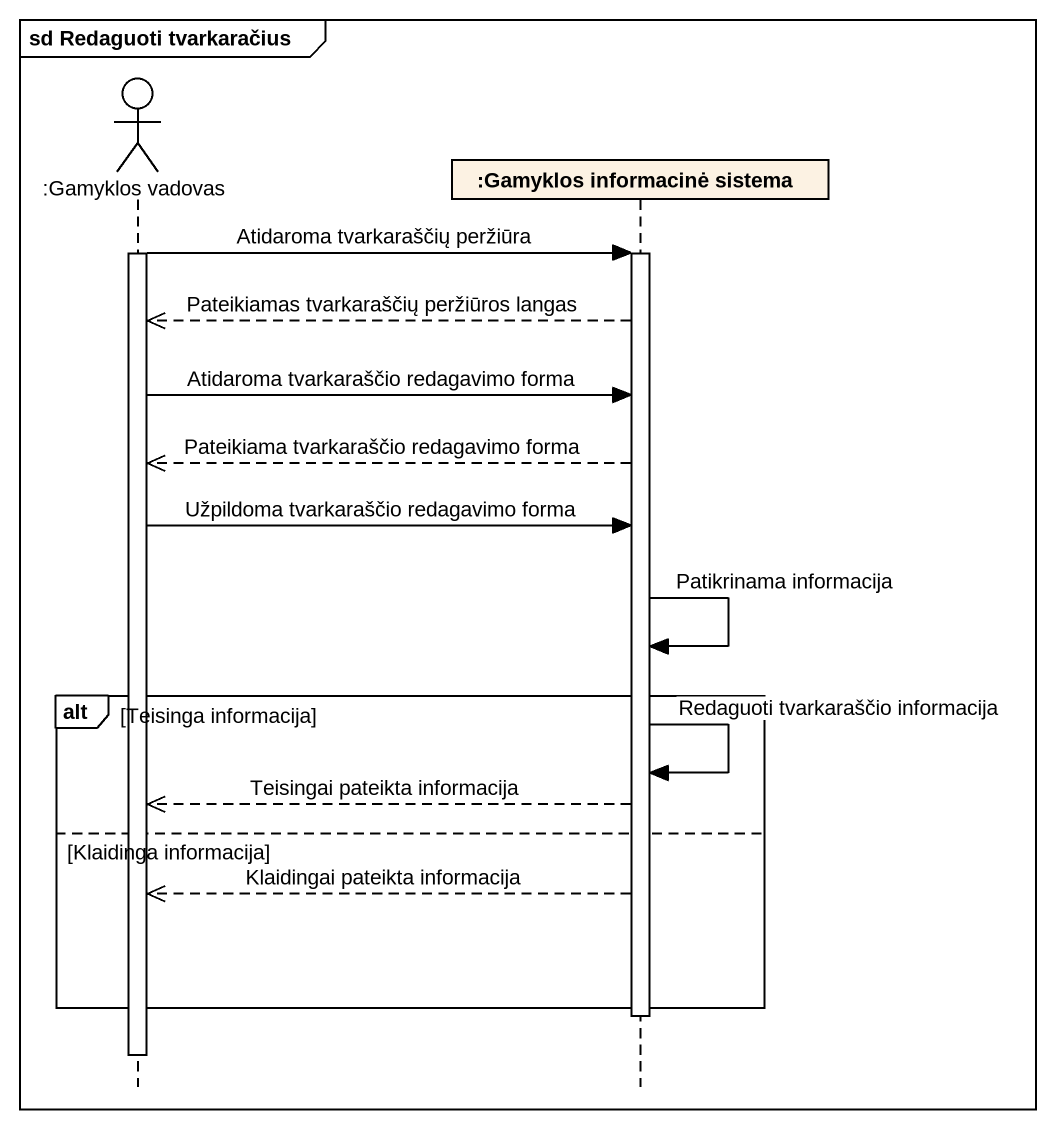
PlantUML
@startuml
mainframe sd Redaguoti tvarkaračius
hide footbox
actor ":Gamyklos vadovas" as Gamyklos_vadovas
participant ":Gamyklos informacinė sistema" as Gamyklos_informacinė_sistema

activate Gamyklos_vadovas
Gamyklos_vadovas -> Gamyklos_informacinė_sistema : Atidaroma tvarkaraščių peržiūra
activate Gamyklos_informacinė_sistema
Gamyklos_informacinė_sistema -->> Gamyklos_vadovas : Pateikiamas tvarkaraščių peržiūros langas
Gamyklos_vadovas -> Gamyklos_informacinė_sistema : Atidaroma tvarkaraščio redagavimo forma
Gamyklos_informacinė_sistema -->> Gamyklos_vadovas : Pateikiama tvarkaraščio redagavimo forma
Gamyklos_vadovas -> Gamyklos_informacinė_sistema : Užpildoma tvarkaraščio redagavimo forma
Gamyklos_informacinė_sistema -> Gamyklos_informacinė_sistema : Patikrinama informacija
alt Teisinga informacija
  Gamyklos_informacinė_sistema -> Gamyklos_informacinė_sistema : Redaguoti tvarkaraščio informacija
  Gamyklos_informacinė_sistema -->> Gamyklos_vadovas : Teisingai pateikta informacija
else Klaidinga informacija
  Gamyklos_informacinė_sistema -->> Gamyklos_vadovas : Klaidingai pateikta informacija
end
deactivate Gamyklos_informacinė_sistema
deactivate Gamyklos_vadovas
@enduml
